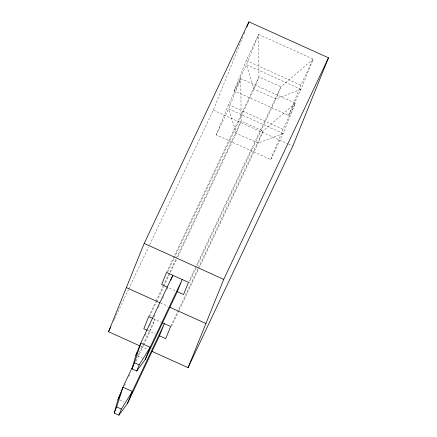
<?xml version="1.0" encoding="UTF-8"?>
<svg xmlns="http://www.w3.org/2000/svg" width="437" height="437" viewBox="0 0 437 437"><rect width="100%" height="100%" fill="white"/><g stroke="black" fill="none" stroke-linecap="round" stroke-linejoin="round"><path stroke-width="0.33" stroke-dasharray="2.19 1.64" d="M149.656 244.704L213.261 110.151L242.814 36.987M244.092 33.835L244.857 31.939M216.271 134.929L228.491 104.683L240.814 78.616L295.308 103.241L283.089 133.487L270.765 159.554L216.271 134.929L228.595 108.857L240.814 78.616L241.126 121.082L236.209 133.247L177.613 257.218M234.112 90.776L246.326 60.53L258.649 34.463L313.143 59.093L300.924 89.334L288.606 115.406L234.112 90.776L246.43 64.709L258.649 34.463L258.961 76.928L254.044 89.099L174.456 257.469M270.765 159.554L282.985 129.308L295.308 103.241L263.047 130.991L178.504 309.849M288.606 115.406L300.82 85.16L313.143 59.093L280.887 86.837L189.052 281.117M113.478 321.239L114.357 319.387M114.647 318.77L128.358 289.758M128.653 289.141L148.493 247.173M166.546 272.442L258.961 76.928L280.887 86.837L275.971 99.008L189.09 282.799M167.753 271.656L174.166 258.087M148.711 316.59L155.703 301.787M155.998 301.175L162.996 286.372M163.285 285.754L241.126 121.082L263.047 130.991L258.136 143.156L199.245 267.739M149.623 316.426L156.331 302.24M156.621 301.623L163.618 286.819M163.908 286.202L176.444 259.682M145.177 335.501L146.051 333.649M149.541 326.259L150.415 324.407M153.911 317.016L154.785 315.164M158.281 307.774L159.155 305.922M162.651 298.531L163.525 296.679M167.021 289.289L167.89 287.437L176.111 291.157M137.786 355.773L142.741 345.301M143.03 344.684L154.971 319.42L150.055 331.59L143.942 344.531M124.425 385.811L125.299 383.965M128.795 376.568L129.669 374.722M136.076 361.164L143.647 345.143M170.922 325.882L178.214 310.461M171.544 326.33L178.837 310.915M179.126 310.297L198.95 268.356M246.326 60.53L300.82 85.16M228.491 104.683L282.985 129.308M213.261 110.151L287.836 143.855M288.458 144.134L292.806 146.1M160.537 303.027L167.994 306.397M153.261 318.649L161.433 322.342M147.777 330.558L155.343 333.977M140.834 346.333L147.673 349.425M137.617 356.013L142.315 358.138M119.782 400.161L123.89 402.018M300.924 89.334L275.971 99.008L254.044 89.099L246.43 64.709L300.924 89.334M283.089 133.487L258.136 143.156L236.209 133.247L228.595 108.857L283.089 133.487"/><path stroke-width="0.66" d="M127.413 403.613L132.329 391.443L164.367 323.67L159.45 335.834L127.413 403.613L118.902 415.15L114.204 413.025L118.017 399.369L122.934 387.198L133.422 365.015M145.248 359.46L150.164 347.295L182.202 279.516L177.285 291.687L145.248 359.46L136.737 371.002L132.04 368.877L135.852 355.215L140.769 343.05L172.806 275.272L170.84 280.139M114.204 413.025L116.663 406.945L122.934 387.198L132.329 391.443L121.36 409.065L118.902 415.15M132.04 368.877L134.498 362.792L140.769 343.05L150.164 347.295L139.195 364.917L136.737 371.002M140.217 346.055L108.518 331.727L144.194 243.431L248.932 21.85L328.482 57.799L292.806 146.1L188.068 367.681L152.021 351.392M246.894 26.897L248.932 21.85M188.068 367.681L223.739 279.38L328.482 57.799M108.518 331.727L110.856 326.789M135.852 355.215L137.021 352.752M118.017 399.369L120.929 393.207M144.194 243.431L223.739 279.38M167.322 287.18L161.63 284.607L166.546 272.442L188.467 282.351L183.551 294.516L177.285 291.687M126.353 287.579L159.915 302.743M169.856 307.238L205.903 323.527M152.693 318.393L148.711 316.59L143.795 328.761L147.209 330.301M162.608 322.872L170.632 326.499L165.716 338.664L159.45 335.834M134.498 362.792L139.195 364.917M116.663 406.945L121.36 409.065"/></g></svg>
